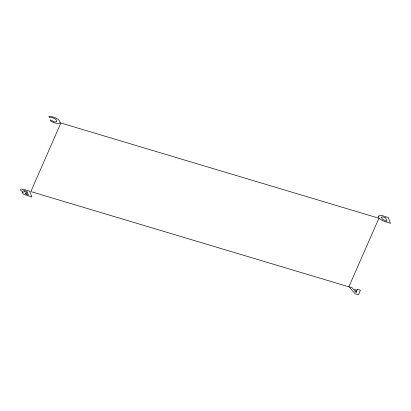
<?xml version="1.0" encoding="UTF-8"?>
<svg xmlns="http://www.w3.org/2000/svg" width="411" height="411" viewBox="0 0 411 411"><rect width="100%" height="100%" fill="white"/><g stroke="black" fill="none" stroke-linecap="round" stroke-linejoin="round"><path stroke-width="0.62" d="M25.441 193.314L25.939 194.131L28.421 195.014L27.943 193.781L25.441 193.314M60.098 122.334L59.718 123.202C56.744 124.194 53.615 122.396 50.897 121.26L50.363 119.863L53.178 121.322A3.725 1.32 23.8 0 0 55.439 121.99L56.862 121.574C56.497 118.358 52.212 117.361 49.474 117.546L48.95 116.169L51.514 116.529L55.377 117.823A5.646 2.004 23.8 0 1 58.352 119.632L59.585 120.993L60.098 122.334M357.334 289.287L357.036 290.258L353.234 289.118L352.022 287.7L348.893 286.76L355.217 293.839L358.536 294.831L360.38 290.202L357.334 289.287M356.774 291.122L356.28 292.678L354.308 290.382L356.774 291.122M378.505 216.114L378.999 217.969A6.18 2.194 23.8 0 0 380.812 219.613L384.28 221.37L390.45 223.291L388.21 217.44C385.179 217.106 381.423 214.198 378.505 216.114M381.66 217.208L381.953 218.637L383.098 219.7L386.992 221.288L385.59 217.625L383.15 216.962A3.309 1.176 23.8 0 0 381.66 217.208M60.869 122.987L30.835 191.577L348.867 286.821L378.896 218.231L60.869 122.987M23.807 190.678L24.485 191.716L27.563 192.774L26.998 191.31L23.807 190.678M22.61 192.348L22.672 193.35A2.553 0.909 23.8 0 0 24.177 194.47L31.853 196.992L29.613 191.141L23.633 189.379L21.377 189.101A3.545 1.259 23.8 0 0 20.55 189.656C20.129 191.367 25.364 192.163 22.61 192.348"/></g></svg>
